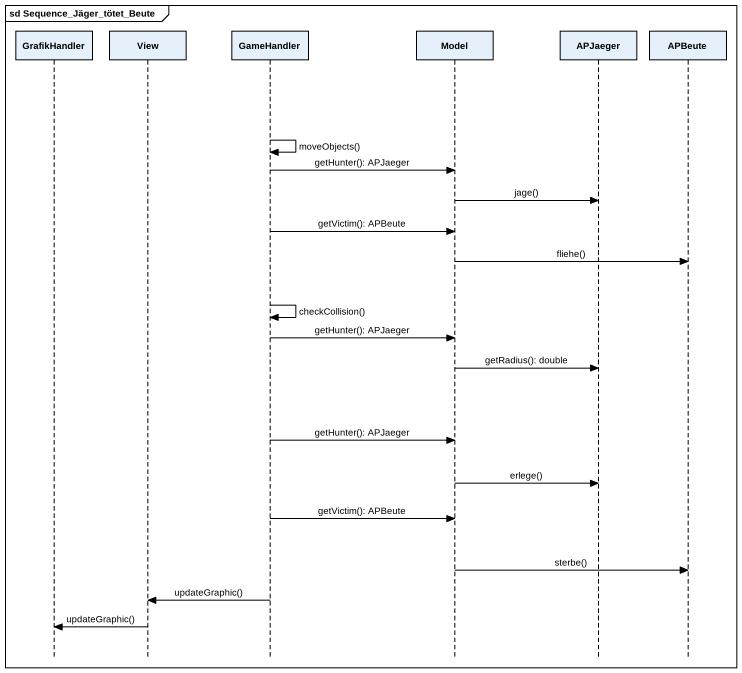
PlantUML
@startuml
mainframe sd Sequence_Jäger_tötet_Beute
hide footbox
participant GrafikHandler
participant View
participant GameHandler
participant Model
participant APJaeger
participant APBeute

GameHandler -> GameHandler : moveObjects()
GameHandler -> Model : getHunter(): APJaeger
Model -> APJaeger : jage()
GameHandler -> Model : getVictim(): APBeute
Model -> APBeute : fliehe()
GameHandler -> GameHandler : checkCollision()
GameHandler -> Model : getHunter(): APJaeger
Model -> APJaeger : getRadius(): double
GameHandler -> Model : getHunter(): APJaeger
Model -> APJaeger : erlege()
GameHandler -> Model : getVictim(): APBeute
Model -> APBeute : sterbe()
GameHandler -> View : updateGraphic()
View -> GrafikHandler : updateGraphic()
@enduml
